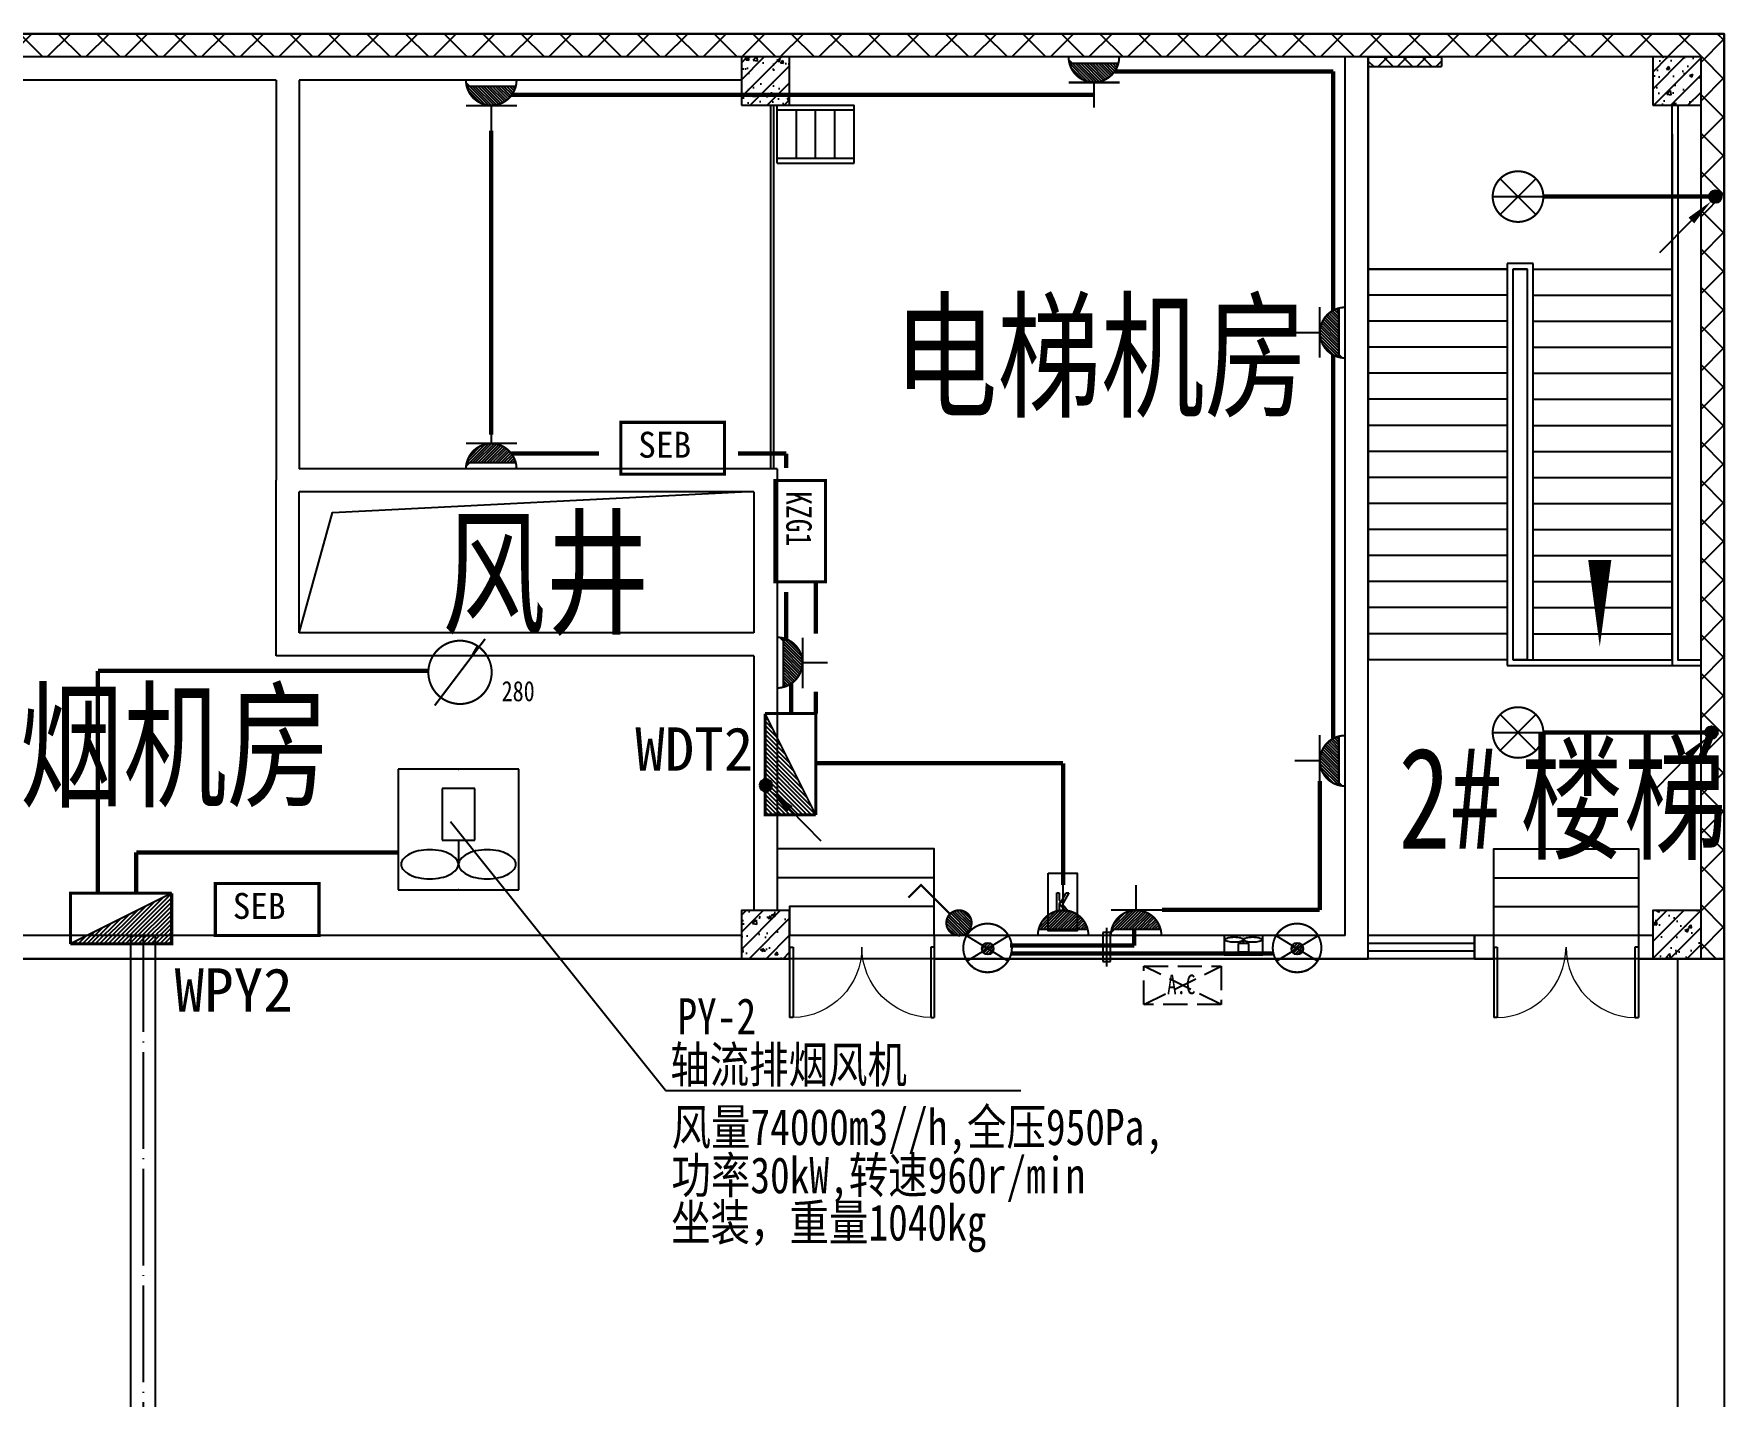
# Model space of a CAD drawing. Header units: millimetres. Extents: x -633009578 to 5705885, y -633235091 to 2571734.
# Drawn here: x 2898290 to 2915816, y 1772627 to 1786753 of the extents above; entities that cross this region are included whole.
import ezdxf

# ---------------------------------------------------------------- set-up
doc = ezdxf.new("R2010")
doc.units = ezdxf.units.MM
doc.header["$LTSCALE"] = 1000
doc.header["$MEASUREMENT"] = 0
doc.linetypes.add('DASH', pattern=[0.35, 0.25, -0.1])
doc.linetypes.add('DOTE', pattern=[2.4200000000000004, 2, -0.2, 0.02, -0.2])
doc.layers.get('0').update_dxf_attribs({"color": 9})
for name, color, linetype in [('3T_WOOD', 21, 'Continuous'), ('A-COLUM(柱)', 255, 'Continuous'), ('A-DOOR(门）', 4, 'Continuous'), ('A-EQPM(设备)', 15, 'Continuous'), ('A-F-AREA(计算)', 5, 'Continuous'), ('A-HATH(填充)', 8, 'Continuous'), ('A-LM-QPM(设备)', 8, 'Continuous'), ('A-LM-RAIL(栏杆)', 167, 'Continuous'), ('A-OTHER(其它)', 192, 'Continuous'), ('A-ROOF(屋顶)', 11, 'Continuous'), ('A-ROOF-G(钢构)', 25, 'Continuous'), ('A-STAR(楼梯)', 51, 'Continuous'), ('A-TEXT(房间)', 243, 'Continuous'), ('A-WALL(墙)', 255, 'Continuous'), ('A-WINDOW（窗）', 4, 'Continuous'), ('DIM_SYMB', 3, 'Continuous'), ('DUCT-排烟管设备', 7, 'Continuous'), ('WALL', 9, 'Continuous'), ('电-弱电平面-箭头', 3, 'Continuous'), ('电-强电平面-标注', 3, 'Continuous'), ('电-强电平面-线缆', 3, 'Continuous'), ('电-桥架', 4, 'Continuous'), ('设备-动力', 3, 'Continuous'), ('设备-插座', 3, 'Continuous'), ('设备-消防', 3, 'Continuous'), ('设备-照明', 3, 'Continuous'), ('设备-箱柜', 3, 'Continuous')]:
    doc.layers.add(name, color=color, linetype=linetype)
doc.styles.add('-仿宋_GB2312', font='simhei.ttf')
doc.styles.add('0HVAC', font='simhei.ttf', dxfattribs={"width": 0.8, "bigfont": 'hztxt.shx'})
doc.styles.add('_TCH', font='simhei.ttf', dxfattribs={"width": 0.75, "bigfont": 'hztxt.shx'})
doc.styles.add('_TCH_DIM', font='simhei.ttf', dxfattribs={"width": 0.8, "bigfont": 'hztxt.shx'})
doc.styles.add('ELEC-DIM', font='simhei.ttf')
doc.styles.add('IDQSTYLE', font='simhei.ttf', dxfattribs={"width": 0.707, "bigfont": 'hztxt.shx'})
doc.styles.get("Standard").update_dxf_attribs({"font": 'simhei.ttf', "bigfont": 'hztxt.shx'})
pattern_1 = [(45, (-2085598.514908035, -974312.4123308776), (-200.0002033111466, 200.0002033111467), []), (135, (-2085598.514908035, -974312.4123308776), (-200.0002033111467, -200.0002033111466), [])]

# ---------------------------------------------------------------- blocks, each defined once
blk = doc.blocks.new('31231')
at = {"layer": 'A-EQPM(设备)', "linetype": 'DASH', "ltscale": 500}
blk.add_lwpolyline([(46963.81837394973, 1033204.040788963), (46963.81837394973, 1032804.040788963)], dxfattribs=at)
blk.add_lwpolyline([(46923.81837394973, 1033154.040788963), (47003.81837394973, 1033154.040788963), (47003.81837394973, 1032854.040788963), (46923.81837394973, 1032854.040788963)], close=True, dxfattribs=at)
blk = doc.blocks.new('VdFDAFDFfasdgfswgre')
at = {"layer": 'A-LM-QPM(设备)'}
for p, q in [((-18.82899837940931, -406.182118716184), (32.44091908354312, -219.865729555022)), ((26.97990751266479, -333.232229411602), (5.094279481098056, -412.765245873481)), ((49.2817729152739, -324.0305588338524), (26.97990751266479, -333.232229411602)), ((26.97990751266479, -333.232229411602), (49.2817729152739, -324.0305588338524)), ((67.04131023027003, -429.8116214922629), (26.97990751266479, -333.232229411602)), ((32.44091908354312, -219.865729555022), (56.36419694311917, -226.448856712319)), ((56.36419694311917, -226.448856712319), (37.18157476373017, -296.1590703437105)), ((37.18157476373017, -296.1590703437105), (49.2817729152739, -324.0305588338524)), ((49.2817729152739, -324.0305588338524), (125.9159782715142, -245.5878820237704)), ((153.1663345098495, -253.0865434217267), (58.93851659074426, -349.0140868732706)), ((58.93851659074426, -349.0140868732706), (97.61874484550208, -438.2258171304129)), ((125.9159782715142, -245.5878820237704), (153.1663345098495, -253.0865434217267)), ((5.094279481098056, -412.765245873481), (-18.82899837940931, -406.182118716184)), ((97.61874484550208, -438.2258171304129), (67.04131023027003, -429.8116214922629))]:
    blk.add_line(p, q, dxfattribs=at)
blk.add_lwpolyline([(0, 0), (289.248551459983, -79.59444376500323), (130.0596639309078, -658.0915466849692), (-159.1888875309378, -578.4971029208973)], close=True, dxfattribs=at)
blk = doc.blocks.new('1fdasdas')
at = {"layer": 'A-EQPM(设备)', "linetype": 'DASH'}
for p, q in [((800.000240216963, -0.0003133723512291908), (0.0002401703968644142, 399.9996865927242)), ((0.0002401703968644142, -0.0003133723512291908), (800.000240216963, 399.9996865927242))]:
    blk.add_line(p, q, dxfattribs=at)
blk.add_lwpolyline([(0.0002401703968644142, 399.9996865927242), (800.000240216963, 399.9996865927242), (800.000240216963, -0.0003133723512291908), (0.0002401703968644142, -0.0003133723512291908)], close=True, dxfattribs=at)
at = {"layer": 'A-EQPM(设备)', "style": '_TCH_DIM', "width": 0.7058823529411765}
blk.add_text('A.C', height=204, dxfattribs=at).set_placement((239.6609672275372, 108.2505295248702))
blk = doc.blocks.new('$轴流风机$00000011')
for p, q in [((-500, 500, 1e-08), (-500, -500, 1e-08)), ((500, 500, 1e-08), (-500, 500, 1e-08)), ((500, -500, 1e-08), (500, 500, 1e-08)), ((-339.4800092864898, 134.6796910074772, 1e-08), (-339.4800092864898, -134.6796910074772, 1e-08)), ((87.95522044965765, 134.6796910074772, 1e-08), (-339.4800092864898, 134.6796910074772, 1e-08)), ((87.95522044965765, -134.6796910074772, 1e-08), (87.95522044965765, 134.6796910074772, 1e-08)), ((87.95522044965765, 0, 1e-08), (288.4946038684575, 0, 1e-08)), ((-339.4800092864898, -134.6796910074772, 1e-08), (87.95522044965765, -134.6796910074772, 1e-08)), ((-500, -500, 1e-08), (500, -500, 1e-08))]:
    blk.add_line(p, q)
for centre, radius, start, end in [((355.1290658579092, 328.7278263123881, 1e-08), 170.2906702038428, 129.1821255884627, 153.0603398671826), ((288.4946038684575, 410.4818086252635, 1e-08), 64.8209345055534, 90, 129.1821255884627), ((288.4946038684575, 410.4818086252635, 1e-08), 64.82093450552276, 50.81787441153735, 90), ((221.8601418790058, 328.7278263123881, 1e-08), 170.2906702037323, 26.93966013281736, 50.81787441153735), ((633.07206670288, 238.2729985965852, 1e-08), 465.0358888982827, 168.1126115914812, 180), ((462.4428888200782, 274.1909822780144, 1e-08), 290.6672624295167, 153.0603398671826, 168.1126115914812), ((114.5463189241127, 274.1909822780144, 1e-08), 290.6672624295164, 11.88738840851878, 26.93966013281736), ((-56.08285895868903, 238.2729985965852, 1e-08), 465.0358888982828, 0, 11.88738840851878), ((633.07206670288, 238.2729985965852, 1e-08), 465.0358888974643, 180, 191.8873884085187), ((462.4428888200782, 202.3550149151561, 1e-08), 290.6672624290152, 191.8873884085187, 206.9396601328174), ((114.5463189241127, 202.3550149151561, 1e-08), 290.6672624293529, 333.0603398671827, 348.1126115914813), ((-56.08285895868903, 238.2729985965852, 1e-08), 465.035888898019, 348.1126115914813, 0), ((355.1290658579092, 147.8181708826014, 1e-08), 170.2906702042031, 206.9396601328174, 230.8178744115374), ((288.4946038684575, 66.06418856972596, 1e-08), 64.82093450569862, 230.8178744115374, 270), ((288.4946038684575, 66.06418856972596, 1e-08), 64.82093450561933, 270, 309.1821255884627), ((221.8601418790058, 147.8181708826014, 1e-08), 170.2906702039885, 309.1821255884627, 333.0603398671827), ((462.4428888200782, -202.3550149151561, 1e-08), 290.6672624290063, 153.0603398671826, 168.1126115914812), ((355.1290658579092, -147.8181708826014, 1e-08), 170.2906702042102, 129.1821255884627, 153.0603398671826), ((288.4946038684575, -66.06418856972596, 1e-08), 64.82093450570038, 90, 129.1821255884627), ((288.4946038684575, -66.06418856972596, 1e-08), 64.82093450561933, 50.81787441153735, 90), ((221.8601418790058, -147.8181708826014, 1e-08), 170.290670203996, 26.93966013281736, 50.81787441153735), ((114.5463189241127, -202.3550149151561, 1e-08), 290.6672624293437, 11.88738840851878, 26.93966013281736), ((633.07206670288, -238.2729985965852, 1e-08), 465.0358888974643, 168.1126115914812, 180), ((633.07206670288, -238.2729985965852, 1e-08), 465.0358888982922, 180, 191.8873884085187), ((-56.08285895868903, -238.2729985965852, 1e-08), 465.035888898019, 0, 11.88738840851878), ((-56.08285895868903, -238.2729985965852, 1e-08), 465.0358888982919, 348.1126115914813, 0), ((462.4428888200782, -274.1909822780144, 1e-08), 290.6672624295167, 191.8873884085187, 206.9396601328174), ((355.1290658579092, -328.7278263123881, 1e-08), 170.2906702038428, 206.9396601328174, 230.8178744115374), ((221.8601418790058, -328.7278263123881, 1e-08), 170.2906702037334, 309.1821255884627, 333.0603398671827), ((114.5463189241127, -274.1909822780144, 1e-08), 290.6672624295169, 333.0603398671827, 348.1126115914813), ((288.4946038684575, -410.4818086252635, 1e-08), 64.82093450555568, 230.8178744115374, 270), ((288.4946038684575, -410.4818086252635, 1e-08), 64.82093450552276, 270, 309.1821255884627)]:
    blk.add_arc(centre, radius, start, end)
for p in [(-500, 0, 1e-08), (500, 0, 1e-08)]:
    blk.add_point(p)
blk = doc.blocks.new('$TCHSYS$WIN2D')
for p, q in [((-0.5, 0.5), (0.5, 0.5)), ((-0.5, 0.5), (-0.4999999999999999, -0.5)), ((0.5, 0.5), (0.4999999999999998, -0.5)), ((0.5, 0.1666666666666666), (-0.5, 0.1666666666666666)), ((0.5, -0.1666666666666667), (-0.5, -0.1666666666666667)), ((-0.4999999999999999, -0.5), (0.5, -0.5))]:
    blk.add_line(p, q)
blk = doc.blocks.new('$DorLib2D$00000002')
for p, q in [((-0.5, -5.684341886080802e-17), (-0.5000000000000007, 0.4875)), ((-0.4750000000000007, 0.4875), (-0.5000000000000007, 0.4875)), ((-0.475, -2.842170943040401e-17), (-0.4750000000000007, 0.4875)), ((0.475, -2.842170943040401e-17), (0.4750000000000007, 0.4875)), ((0.4750000000000007, 0.4875), (0.5000000000000007, 0.4875)), ((0.5, -5.684341886080802e-17), (0.5000000000000007, 0.4875)), ((-0.5, -5.684341886080802e-17), (-0.475, -2.842170943040401e-17)), ((0.5, -5.684341886080802e-17), (0.475, -2.842170943040401e-17))]:
    blk.add_line(p, q)
at = {"lineweight": 13}
for centre, start, end in [((-0.4875, -4.263256414560601e-17), 0, 88.53071641864632), ((0.4875, -4.263256414560601e-17), 91.4692835813537, 180)]:
    blk.add_arc(centre, 0.4875, start, end, dxfattribs=at)
blk = doc.blocks.new('_FZH')
h = blk.add_hatch()
h.set_pattern_fill('钢筋混凝土', color=256, scale=0.1, style=0)
h.set_pattern_definition([(45, (0, 0), (-0.1767766952966369, 0.1767766952966369), []), (50, (0, 0), (0.7172601826007535, -0.06275213498259512), [0.07500000000000001, -0.8250000000000001]), (355, (0, 0), (-0.138751333613, 0.7521921337000119), [0.06, -0.66]), (100.4514, (0.05977168000000001, -0.00522934), (0.5785093817140216, 0.6894395420609536), [0.06374019, -0.701142112]), (46.1842, (0, 0.2), (1.067241048625645, -0.1655190143290181), [0.1125, -1.2375]), (96.6356, (0.088936745, 0.186206693), (0.9346627055487033, 0.9741178709004418), [0.095610288, -1.051713]), (351.1842, (0, 0.2), (0.9346619451336272, 0.9741186009253247), [0.09000000000000001, -0.9900000000000001]), (21, (0.1, 0.15), (0.5969070521184617, -0.4026188906653388), [0.07500000000000001, -0.8250000000000001]), (326, (0.1, 0.15), (0.2433153319215824, 0.7251500450468529), [0.06, -0.66]), (71.4514, (0.149742233, 0.116448394), (0.84022262858149, 0.3225304967099524), [0.06374019, -0.701142112]), (37.50000000000001, (0, 0), (0.01215985531729062, 0.3328938538313115), [0, -0.652, 0, -0.67, 0, -0.6625000000000001]), (7.499999999999999, (0, 0), (0.2630695374421486, 0.3944117118823603), [0, -0.382, 0, -0.637, 0, -0.2525]), (-32.5, (-0.223, 0), (0.533822436172409, -0.02255487173437976), [0, -0.25, 0, -0.78, 0, -1.035]), (-42.5, (-0.323, 0), (0.5831861693423862, 0.1001049823323177), [0, -0.325, 0, -0.518, 0, -0.735])])
h.paths.add_polyline_path([(-0.5, -0.5), (0.5, -0.5), (0.5, 0.5), (-0.5, 0.5)])
blk.add_lwpolyline([(-0.5, -0.5), (0.5, -0.5), (0.5, 0.5), (-0.5, 0.5)], close=True)
blk = doc.blocks.new('G$C91E54488')
at = {"layer": 'A-HATH(填充)'}
h = blk.add_hatch(dxfattribs=at)
h.set_pattern_fill('多孔材料', color=256, scale=100, style=0)
h.set_pattern_definition(pattern_1)
h.paths.add_polyline_path([(-3070.000944098923, 135099.9999998963), (-3070.000944098923, 135339.9999998963), (-17400.00094417762, 135339.9999998963), (-17400.00094417762, 135099.9999998963)])
h = blk.add_hatch(dxfattribs=at)
h.set_pattern_fill('多孔材料', color=256, scale=100, style=0)
h.set_pattern_definition(pattern_1)
h.paths.add_polyline_path([(499.9990557907149, 135099.9999999873), (739.9990557353012, 135339.9999998551), (-3070.000944098923, 135339.9999998963), (-3070.000944098923, 135099.9999998963)])
h = blk.add_hatch(dxfattribs=at)
h.set_pattern_fill('多孔材料', color=256, scale=100, style=0)
h.set_pattern_definition(pattern_1)
h.paths.add_polyline_path([(739.9990557720885, 125749.999999896), (739.9990557353012, 135339.9999998551), (499.9990557907149, 135099.9999999873), (499.9990557720885, 125749.999999896)])
h = blk.add_hatch(dxfattribs=at)
h.set_pattern_fill('多孔材料', color=256, scale=50, style=0)
h.set_pattern_definition([(45, (-2085698.514908035, -974312.4123308776), (-100.0001016555733, 100.0001016555733), []), (135, (-2085698.514908035, -974312.4123308776), (-100.0001016555733, -100.0001016555733), [])])
h.paths.add_polyline_path([(-2949.996072227135, 134999.9999998986), (-2189.99607214611, 134999.9999998986), (-2189.99607214611, 135099.9999998986), (-2949.996072227135, 135099.9999998986)])
at = {"layer": 'A-DOOR(门）'}
for p, q in [((-7449.991200644057, 125989.9999998879), (-8949.991200644057, 125989.9999998879)), ((-150.0009441687725, 125989.9999998879), (-1650.000944168773, 125989.9999998879)), ((-7449.991200644057, 125749.9999998879), (-8949.991200644057, 125749.9999998879)), ((-150.0009441687725, 125749.9999998879), (-1650.000944168773, 125749.9999998879))]:
    blk.add_line(p, q, dxfattribs=at)
at = {"layer": 'A-F-AREA(计算)'}
blk.add_lwpolyline([(-28350.00094409753, 135339.9999998963), (739.9990557916462, 135339.9999998963), (739.9990557916462, 125749.9999998655), (-28350.00094409753, 125749.9999998655)], close=True, dxfattribs=at)
at = {"layer": 'A-LM-RAIL(栏杆)'}
for points in [[(-9144.89515545033, 130829.9999999554), (-9144.895155451726, 134599.9999999431)], [(-9114.89515545033, 130829.9999999554), (-9114.895155451726, 134599.9999999431)]]:
    blk.add_lwpolyline(points, dxfattribs=at)
at = {"layer": 'A-OTHER(其它)'}
blk.add_lwpolyline([(-14034.996069788, 129129.9999997612), (-13687.92904941086, 130376.6820438349), (-9450.000944076106, 130589.9999998371)], dxfattribs=at)
at = {"layer": 'A-ROOF(屋顶)'}
blk.add_line((739.9990557916462, 125749.9999998655), (739.9990558009595, 67399.99999993795), dxfattribs=at)
blk.add_lwpolyline([(259.9990584207699, 77499.99999993795), (259.9990714499727, 125749.9999998045)], dxfattribs=at)
at = {"layer": 'A-ROOF-G(钢构)'}
for points in [[(-9079.895161451306, 134599.999999938), (-8279.895161451306, 134599.999999938)], [(-9079.895161451306, 133999.999999938), (-9079.895161451306, 134599.999999938)], [(-9079.895161451306, 134549.999999938), (-8279.895161451306, 134549.999999938)], [(-8879.895161451306, 134049.999999938), (-8879.895161451306, 134549.999999938)], [(-8679.895161451306, 134049.999999938), (-8679.895161451306, 134549.999999938)], [(-8479.895161451306, 134049.999999938), (-8479.895161451306, 134549.999999938)], [(-8279.895161451306, 133999.999999938), (-8279.895161451306, 134599.999999938)], [(-9079.895161451306, 134049.999999938), (-8279.895161451306, 134049.999999938)], [(-9079.895161451306, 133999.999999938), (-8279.895161451306, 133999.999999938)]]:
    blk.add_lwpolyline(points, dxfattribs=at)
at = {"layer": 'A-STAR(楼梯)'}
for p, q in [((0.003927902318537235, 135099.9999998516), (-2950.000944097526, 135099.9999998963)), ((-2950.000944097526, 135099.9999998963), (-2950.000944097526, 132899.9999998963)), ((199.9990559024736, 132899.9999998963), (199.9990559206344, 134600.0000001771)), ((-2950.000944097526, 132899.9999998963), (-2950.000944097526, 128849.9999998963)), ((-1510.000944134779, 132899.9999998516), (-2950.000944097526, 132899.9999998963)), ((-2950.000944097526, 132899.9999998963), (-1510.000944134779, 132899.9999998492)), ((-1240.000944148749, 132960.0000017117), (-1510.00094414223, 132960.0000017117)), ((-1510.00094414223, 132960.0000017117), (-1510.00094414223, 128789.9999999678)), ((-1450.000944097526, 132899.9999998963), (-1450.000944097526, 128849.9999998963)), ((-1300.000944148749, 132899.9999993866), (-1450.00094414223, 132899.9999993866)), ((-1450.00094414223, 132899.9999993866), (-1450.00094414223, 128849.9999999678)), ((-1450.000945202541, 132899.999999961), (-1300.000947650522, 132899.9999998516)), ((-1300.000944097526, 128849.9999998963), (-1300.000944097526, 132899.9999998963)), ((-1300.000944097526, 128849.9999998963), (-1300.000944148749, 132899.9999993866)), ((-1240.000944097526, 128849.9999998963), (-1240.000944148749, 132960.0000017117)), ((-1240.000944243744, 132899.9999998516), (199.9990559024736, 132899.9999998963)), ((-1240.000944243744, 132899.9999998516), (199.9990559024736, 132899.9999998963)), ((199.9990559024736, 128849.9999998963), (199.9990559024736, 132899.9999998963)), ((-1510.000944134779, 132629.9999998516), (-2950.000944097526, 132629.9999998963)), ((-1240.000944240484, 132629.9999998516), (199.9990559024736, 132629.9999998963)), ((-1510.000944134779, 132359.9999998516), (-2950.000944097526, 132359.9999998963)), ((-1240.000944237225, 132359.9999998516), (199.9990559024736, 132359.9999998963)), ((-1510.000944134779, 132089.9999998516), (-2950.000944097526, 132089.9999998963)), ((-1240.000944233499, 132089.9999998516), (199.9990559024736, 132089.9999998963)), ((-1510.000944134779, 131819.9999998516), (-2950.000944097526, 131819.9999998963)), ((-1240.00094423024, 131819.9999998516), (199.9990559024736, 131819.9999998963)), ((-1510.000944134779, 131549.9999998516), (-2950.000944097526, 131549.9999998963)), ((-1240.00094422698, 131549.9999998516), (199.9990559024736, 131549.9999998963)), ((-1510.000944134779, 131279.9999998516), (-2950.000944097526, 131279.9999998963)), ((-1240.000944223721, 131279.9999998516), (199.9990559024736, 131279.9999998963)), ((-1510.000944134779, 131009.9999998516), (-2950.000944097526, 131009.9999998963)), ((-1240.000944220461, 131009.9999998516), (199.9990559024736, 131009.9999998963)), ((-1510.000944134779, 130739.9999998516), (-2950.000944097526, 130739.9999998963)), ((-1240.000944216736, 130739.9999998516), (199.9990559024736, 130739.9999998963)), ((-1510.000944134779, 130469.9999998516), (-2950.000944097526, 130469.9999998963)), ((-1240.000944213476, 130469.9999998516), (199.9990559024736, 130469.9999998963)), ((-1510.000944134779, 130199.9999998516), (-2950.000944097526, 130199.9999998963)), ((-1240.000944210216, 130199.9999998516), (199.9990559024736, 130199.9999998963)), ((-1510.000944134779, 129929.9999998516), (-2950.000944097526, 129929.9999998963)), ((-1240.000944206491, 129929.9999998516), (199.9990559024736, 129929.9999998963)), ((-1510.000944134779, 129659.9999998516), (-2950.000944097526, 129659.9999998963)), ((-1240.000944203697, 129659.9999998516), (199.9990559024736, 129659.9999998963)), ((-1510.000944134779, 129389.9999998516), (-2950.000944097526, 129389.9999998963)), ((-1240.000944199972, 129389.9999998516), (199.9990559024736, 129389.9999998963)), ((-1510.000944134779, 129119.9999998516), (-2950.000944097526, 129119.9999998963)), ((-1240.000944196247, 129119.9999998516), (199.9990559024736, 129119.9999998963)), ((-1510.000944134779, 128849.9999998516), (-2950.000944097526, 128849.9999998963)), ((-1450.00094414223, 128849.9999999678), (199.9990559024736, 128849.9999998963)), ((-1300.000944097526, 128849.9999998963), (-1450.000944097526, 128849.9999998963)), ((-1300.000944097526, 128849.9999998963), (-1240.000944193453, 128849.9999998516)), ((-1300.000944097526, 128849.9999998963), (-1240.000944097526, 128849.9999998963)), ((-1240.000944193453, 128849.9999998516), (199.9990559024736, 128849.9999998963)), ((199.9990559024736, 128849.9999998963), (199.9990559024736, 128789.9999998963)), ((-1510.00094414223, 128789.9999999678), (199.9990559024736, 128789.9999998963))]:
    blk.add_line(p, q, dxfattribs=at)
for points in [[(259.9990562116727, 134599.999999938), (259.9990562116727, 128849.9999998965), (499.999055902008, 128849.9999998965)], [(199.9990559024736, 134299.9999998963), (199.999056215398, 128789.9999998965), (499.999055902008, 128789.9999998965)], [(-7449.99120055465, 126589.9999999691), (-7449.991200555116, 126889.9999999691), (-9079.996072325855, 126889.999999968), (-9079.996072325855, 126589.9999998965)], [(-1650.000944167376, 126589.9999989838), (-1650.000944167376, 126889.9999989838), (-150.0009441683069, 126889.9999989838), (-150.0009441683069, 126589.9999989123)], [(-7449.991200554185, 126289.9999999691), (-7449.99120055465, 126589.9999999691), (-9079.996072325855, 126589.999999968), (-9079.996072325855, 126289.9999998965)], [(-1650.000944167376, 126289.9999989838), (-1650.000944167376, 126589.9999989838), (-150.0009441683069, 126589.9999989838), (-150.0009441683069, 126289.9999989123)], [(-7449.991200554185, 125989.9999999691), (-7449.991200554185, 126289.9999999691), (-8949.991200553719, 126289.999999968), (-8949.991200553253, 125989.9999998965)], [(-1650.000944167376, 125989.9999989838), (-1650.000944167376, 126289.9999989838), (-150.0009441683069, 126289.9999989838), (-150.0009441683069, 125989.9999989123)]]:
    blk.add_lwpolyline(points, dxfattribs=at)
at = {"layer": 'A-WALL(墙)'}
for p, q in [((-14154.99606973026, 135099.9999998767), (-17280.0009448994, 135099.9999999384)), ((-13724.99606746249, 135099.9999998767), (-14154.99606973026, 135099.9999998767)), ((-9450.000944168307, 135099.9999998993), (-13719.99606531486, 135099.9999998767)), ((-3190.00094410032, 125989.9999999065), (-3190.000944099855, 135099.9999998832)), ((-2950.000944104046, 125989.9999998993), (-2950.000944104046, 135099.9999998832)), ((-2949.996072227135, 135099.9999998986), (-2189.99607214611, 135099.9999998986)), ((-2949.996072227135, 135099.9999998986), (-2949.996072227135, 134999.9999998986)), ((-2949.996072227135, 134999.9999998986), (-2189.99607214611, 134999.9999998986)), ((-2189.99607214611, 135099.9999998986), (-2189.99607214611, 134999.9999998986)), ((-14274.99606980197, 134859.999999771), (-17400.00094417762, 134859.9999998767)), ((-14274.99606980197, 134859.999999771), (-14274.99606973026, 130709.99999987)), ((-13724.99606746249, 134859.9999998767), (-14034.99606980244, 134859.9999999698)), ((-14034.99606980244, 134859.9999999698), (-14034.99606980197, 130829.9999998362)), ((-9450.000944168307, 134859.9999997859), (-13719.99606531486, 134859.9999998767)), ((-9079.996072260663, 130829.9999998362), (-14034.99606980197, 130829.9999998362)), ((-9079.996072260663, 130829.9999998362), (-9079.996072325855, 129009.9999997785)), ((-14274.99606969301, 128889.9999997179), (-14274.9960697284, 130709.9999998653)), ((-14034.99606970605, 129129.9999997722), (-14034.99606970605, 130589.9999998807)), ((-9319.996072247624, 130589.9999998804), (-14034.99606970605, 130589.9999998807)), ((-9319.996072247624, 130589.9999998804), (-9319.996072247624, 129129.9999997719)), ((-9319.996072247624, 129129.9999997719), (-14034.99606970605, 129129.9999997722)), ((-9079.996072325855, 129009.9999997785), (-9079.996072325855, 126249.9999998963)), ((-9319.99607240688, 128889.9999997179), (-14274.99606969301, 128889.9999997179)), ((-9319.99607240688, 128889.9999997179), (-9319.996072325855, 126249.9999998963)), ((-9450.000944168307, 125989.9999999298), (-17149.99120045453, 125989.9999998821)), ((-3190.00094410032, 125989.9999999065), (-7449.991200963035, 125989.9999998939)), ((-7449.991200963035, 125989.9999998939), (-7449.991200963035, 125749.9999999065)), ((-2950.000944717322, 125749.9999997454), (-2950.000944717787, 125990.000000008)), ((-1650.000944208354, 125990.0000000031), (-1850.000944208819, 125990.0000000038)), ((-1850.000944208819, 125990.0000000038), (-1850.000944208819, 125749.9999997454)), ((-1650.000944208819, 125749.9999997454), (-1650.000944208354, 125990.0000000031)), ((-0.0009441683068871498, 125989.9999987317), (-150.0009442088194, 125989.9999999976)), ((-150.0009442088194, 125989.9999999976), (-150.0009442088194, 125749.9999997454)), ((-17149.99120045453, 125749.9999998821), (-9450.000944168307, 125749.9999998551)), ((-7449.991200963035, 125749.9999999065), (-3070.000944098458, 125749.9999998879)), ((-3070.000944098458, 125749.9999998879), (-2950.000944717322, 125749.9999997454)), ((-1850.000944208819, 125749.9999997454), (-1650.000944208819, 125749.9999997454)), ((-150.0009442088194, 125749.9999997454), (-0.0009441683068871498, 125750.000001059))]:
    blk.add_line(p, q, dxfattribs=at)
at = {"layer": 'DIM_SYMB'}
blk.add_lwpolyline([(-2200.000944097526, 128714.9999998963, 0, 0, 0), (-2200.000944097526, 133999.9999998963, 0, 0, 0), (-550.0009440975264, 133999.9999998963, 0, 0, 0), (-550.0009440975264, 128984.9999998963, 0, 240.0000000000001, 0), (-550.0009440975264, 129884.9999998963, 0, 0, 0)], format="xyseb", dxfattribs=at)
at = {"layer": 'WALL'}
for p, q in [((-3070.000944098923, 135339.9999998963), (-17400.00094417762, 135339.9999998963)), ((739.9990557353012, 135339.9999998551), (-3070.000944098923, 135339.9999998963)), ((739.9990557720885, 125749.999999896), (739.9990557353012, 135339.9999998551)), ((-3070.000944098923, 135099.9999998963), (-17400.00094417762, 135099.9999998963)), ((499.9990557907149, 135099.9999999873), (-3070.000944098923, 135099.9999998963)), ((499.9990557720885, 125749.999999896), (499.9990557907149, 135099.9999999873)), ((499.9990557720885, 125749.999999896), (739.9990557720885, 125749.999999896))]:
    blk.add_line(p, q, dxfattribs=at)
at = {"layer": 'A-COLUM(柱)', "xscale": 500, "yscale": 500, "zscale": 500}
for p in [(-9200.000944097526, 134849.9999998963), (250.0039276741445, 134849.999999938), (-9200.000944097526, 125999.9999998963), (249.999055787921, 125999.9999998963)]:
    blk.add_blockref('_FZH', p, dxfattribs=at)
at = {"layer": 'A-DOOR(门）', "yscale": 1500, "rotation": 180}
for p, xscale, zscale in [((-8199.991200644057, 125869.9999998879), -1500, -1500), ((-900.0009441687725, 125869.9999998879), 1500, 1500)]:
    blk.add_blockref('$DorLib2D$00000002', p, dxfattribs=dict(at, xscale=xscale, zscale=zscale))
at = {"layer": 'A-EQPM(设备)', "color": 6, "xscale": -1}
blk.add_blockref('31231', (41300.9732302879, -907134.0407890751), dxfattribs=at)
at = {"layer": 'A-EQPM(设备)', "color": 6}
blk.add_blockref('1fdasdas', (-5275.653781532776, 125273.5423961097), dxfattribs=at)
at = {"layer": 'A-LM-QPM(设备)', "rotation": 15.38565984453274}
blk.add_blockref('VdFDAFDFfasdgfswgre', (-6269.095015133731, 126637.1051770557), dxfattribs=at)
at = {"layer": 'A-WINDOW（窗）', "xscale": 1100, "yscale": 240, "zscale": 1100, "rotation": 180}
blk.add_blockref('$TCHSYS$WIN2D', (-2400.000944474712, 125869.9999998879), dxfattribs=at)
at = {"layer": 'DUCT-排烟管设备', "xscale": 0.2, "yscale": 0.4, "zscale": 1600, "rotation": 89.9999999999999}
blk.add_blockref('$轴流风机$00000011', (-4244.05115569476, 125889.9999998828, -1.6e-05), dxfattribs=at)
at = {"layer": 'A-TEXT(房间)', "style": '_TCH', "width": 0.75}
for s, p in [('电梯机房', (-7869.80133425165, 131473.2764062189)), ('风井', (-12552.99693945702, 129225.4090397622)), ('排烟机房', (-18008.45662456471, 127433.0883228671)), ('楼梯', (-1376.530944313854, 126889.3556996566)), ('2#', (-2636.530944313854, 126889.3556996566))]:
    blk.add_text(s, height=1050, dxfattribs=at).set_placement(p)
blk = doc.blocks.new('HC001303')
at = {"color": 0, "linetype": 'Continuous'}
blk.add_line((1.147673841419251, 1.538953517481514), (1.735401947549264, 2.599742189978989), dxfattribs=at)
at = {"color": 0, "linetype": 'Continuous', "const_width": 0.2}
blk.add_lwpolyline([(-2.500110713345594, -3.281016827298258), (2.47847216535268, 3.297393019579605)], dxfattribs=at)
blk.add_lwpolyline([(2.673745217742495e-14, -3.125, 0.1989123673796571), (2.209708691207992, -2.209708691207937, 0.1989123673796571), (3.125000000000028, -4.323120637516818e-16, 0.1989123673796568), (2.209708691207993, 2.209708691207993, 0.1989123673796569), (2.841876514387939e-14, 3.125, 0.1989123673796569), (-2.209708691207936, 2.209708691207994, 0.1989123673796568), (-3.124999999999972, 2.10353517373855e-15, 0.1989123673796572), (-2.209708691207937, -2.209708691207936, 0.1989123673796571)], format="xyb", close=True, dxfattribs=at)
at = {"color": 0, "style": 'IDQSTYLE', "width": 0.7}
for tag, p in [('280', (4.109408226946883, -2.854615367737885)), ('PSFHATT', (5.125000010000028, -3.281016827298258))]:
    blk.add_attdef(tag, p, '', height=2, dxfattribs=at)
blk = doc.blocks.new('*X123')
at = {"color": 0, "linetype": 'Continuous'}
for p, q in [((236.4190509700716, 319.9990725063215), (240.5725604676919, 324.1525820039419)), ((236.8433150387835, 319.9990725063215), (241.4210886051158, 324.5768460726538)), ((237.2675791074955, 319.9990725063215), (242.2655414724513, 324.9970348712774)), ((237.6918431762074, 319.9990725063215), (242.2655414724513, 324.5727708025654)), ((238.1161072449193, 319.9990725063215), (242.2655414724513, 324.1485067338535)), ((234.7219946952239, 319.9990725063215), (237.1784479179965, 322.4555257290941)), ((235.1462587639358, 319.9990725063215), (238.0269760554204, 322.8797897978061)), ((235.5705228326477, 319.9990725063215), (238.8755041928442, 323.304053866518)), ((235.9947869013596, 319.9990725063215), (239.7240323302681, 323.7283179352299)), ((238.5403713136312, 319.9990725063215), (242.2655414724513, 323.7242426651416)), ((238.9646353823431, 319.9990725063215), (242.2655414724513, 323.2999785964296)), ((239.3888994510551, 319.9990725063215), (242.2655414724513, 322.8757145277177)), ((239.813163519767, 319.9990725063215), (242.2655414724513, 322.4514504590058)), ((233.0249384203761, 319.9990725063215), (233.7843353683011, 320.7584694542464)), ((233.4492024890881, 319.9990725063215), (234.6328635057249, 321.1827335229584)), ((233.8734665578, 319.9990725063215), (235.4813916431488, 321.6069975916703)), ((234.297730626512, 319.9990725063215), (236.3299197805727, 322.0312616603822)), ((240.2374275884789, 319.9990725063215), (242.2655414724513, 322.0271863902939)), ((240.6616916571909, 319.9990725063215), (242.2655414724513, 321.6029223215819)), ((241.0859557259028, 319.9990725063215), (242.2655414724513, 321.17865825287)), ((241.5102197946147, 319.9990725063215), (242.2655414724513, 320.7543941841581)), ((232.6006743516642, 319.9990725063215), (232.9358072308772, 320.3342053855345)), ((241.9344838633266, 319.9990725063215), (242.2655414724513, 320.3301301154461))]:
    blk.add_line(p, q, dxfattribs=at)
blk = doc.blocks.new('HC000431')
at = {"color": 0, "linetype": 'Continuous'}
blk.add_line((5, 2.5), (-5, -2.5), dxfattribs=at)
at = {"color": 0, "linetype": 'Continuous', "const_width": 0.3}
for points in [[(5, 2.5), (-5, 2.5), (-5, -2.5)], [(-5, -2.5), (5, -2.5), (5, 2.5)]]:
    blk.add_lwpolyline(points, dxfattribs=at)
at = {"color": 0, "linetype": 'Continuous'}
blk.add_blockref('*X123', (-237.2655414724513, -322.4990725063215), dxfattribs=at)
at = {"color": 0, "style": 'IDQSTYLE', "width": 0.7}
blk.add_attdef('PSFHATT', (7.000000000000028, -2.5), '', height=2.5, dxfattribs=at)
blk = doc.blocks.new('HC001527')
at = {"color": 0, "linetype": 'Continuous', "const_width": 0.3}
blk.add_lwpolyline([(5, 2.5), (-5, 2.5), (-5, -2.5), (5, -2.5)], close=True, dxfattribs=at)
at = {"color": 0, "style": 'IDQSTYLE', "width": 0.7}
for tag, p in [('AE', (-1.5, -1.25)), ('PSFHATT', (7, -2.5))]:
    blk.add_attdef(tag, p, '', height=2.5, dxfattribs=at)
blk = doc.blocks.new('*X164')
at = {"color": 0, "linetype": 'Continuous'}
for p, q in [((162.2878715788766, 154.9339610545365), (164.4937876543064, 157.1398771299663)), ((159.595646846908, 156.7672197221619), (159.6233466819307, 156.7949195571846)), ((159.6640079704214, 156.5527381332005), (159.9061893944054, 156.7949195571846)), ((159.747532531186, 156.3534199814905), (160.18903210688, 156.7949195571846)), ((159.8446775338837, 156.1677222717137), (160.4718748193546, 156.7949195571846)), ((159.9544025265515, 155.9946045519069), (160.7547175318292, 156.7949195571846)), ((160.0760273856543, 155.833386698535), (161.0375602443038, 156.7949195571846)), ((160.2091522122192, 155.6836688126253), (161.3204029567785, 156.7949195571846)), ((160.3536147760518, 155.5452886639833), (161.6032456692531, 156.7949195571846)), ((160.5094741859558, 155.4183053614127), (161.8860883817277, 156.7949195571846)), ((160.6770167777584, 155.3030052407406), (162.1689310942023, 156.7949195571846)), ((160.8567856433337, 155.1999313938414), (162.451773806677, 156.7949195571846)), ((161.0496413096342, 155.1099443476672), (162.7346165191516, 156.7949195571846)), ((161.2568708631404, 155.0343311886988), (163.0174592316262, 156.7949195571846)), ((161.4803825063601, 154.9750001194438), (163.3003019441008, 156.7949195571846)), ((161.7230685552892, 154.9348434558983), (163.5831446565754, 156.7949195571846)), ((161.9895441276247, 154.9184763157592), (163.86598736905, 156.7949195571846)), ((162.6346011340941, 154.9978478972794), (164.4299008115636, 156.7931475747489)), ((163.0778250055067, 155.1582290562173), (164.2695196526256, 156.3499237033363))]:
    blk.add_line(p, q, dxfattribs=at)
blk = doc.blocks.new('HC000134')
at = {"color": 0, "linetype": 'Continuous', "const_width": 0.2}
blk.add_lwpolyline([(-2.5, 5, 0.198912367379654), (-1.767766952966213, 3.232233047033674, 0.1989123673796558), (-4.592273826913179e-16, 2.5, 0.1989123673796559), (1.767766952966213, 3.232233047033674, 0.1989123673796541), (2.5, 4.999999999999999)], format="xyb", dxfattribs=at)
for points in [[(-2.421006983541702, 4.37652170395188), (2.421006983541702, 4.37652170395188)], [(-2.549372027147456, 2.476391871554483), (2.483025305961291, 2.476391871554483)], [(0, 2.5), (0, 0)]]:
    blk.add_lwpolyline(points, dxfattribs=at)
at = {"color": 0, "linetype": 'Continuous'}
blk.add_blockref('*X164', (-162.0093508556101, -152.4183978532327), dxfattribs=at)
at = {"color": 0, "style": 'IDQSTYLE', "width": 0.7}
blk.add_attdef('PSFHATT', (4.500000010000001, 0), '', height=2.5, dxfattribs=at)
blk = doc.blocks.new('HC000127')
at = {"color": 0, "linetype": 'Continuous'}
for p, q in [((-2.394925552313452, 4.28283084360757), (-2.301234691969285, 4.37652170395188)), ((-2.321819471781509, 4.073094211665051), (-2.018391979494709, 4.37652170395188)), ((-2.234077361864593, 3.877993609107307), (-1.735549267019906, 4.37652170395188)), ((-2.133071322147771, 3.696156936349553), (-1.45270655454533, 4.37652170395188)), ((-2.019722391649111, 3.526663154373495), (-1.169863842070754, 4.37652170395188)), ((-1.89462033080963, 3.3689225027384), (-0.8870211295961781, 4.37652170395188)), ((-1.75809067461546, 3.222609446457881), (-0.6041784171216023, 4.37652170395188)), ((-1.610228640033711, 3.087628768565168), (-0.3213357046467991, 4.37652170395188)), ((-1.450908635363021, 2.964106060761054), (-0.03849299217222324, 4.37652170395188)), ((-1.279771678729958, 2.852400304919513), (0.2443497203023526, 4.37652170395188)), ((-1.096187659196403, 2.753141611978464), (0.5271924327769284, 4.37652170395188)), ((-0.8991825738169155, 2.667303984883461), (0.8100351452515042, 4.37652170395188)), ((-0.6873090270223656, 2.596334819203292), (1.092877857726307, 4.37652170395188)), ((-0.4584132462771322, 2.542387887474007), (1.375720570200883, 4.37652170395188)), ((-0.209190882280609, 2.508767538995784), (1.658563282675459, 4.37652170395188)), ((0.06574902768079482, 2.500864736482612), (1.941405995150035, 4.37652170395188)), ((0.3761933590246826, 2.528466355351895), (2.224248707624611, 4.376521703951852)), ((0.7437720382852149, 2.613202322137766), (2.386797677867207, 4.256227961719787)), ((1.246104544721902, 2.832692116099963), (2.167307883900094, 3.753895455278013))]:
    blk.add_line(p, q, dxfattribs=at)
at = {"color": 0, "linetype": 'Continuous', "const_width": 0.2}
blk.add_lwpolyline([(-2.5, 5, 0.198912367379654), (-1.767766952966213, 3.232233047033674, 0.1989123673796558), (-4.592273826913179e-16, 2.5, 0.1989123673796559), (1.767766952966213, 3.232233047033674, 0.1989123673796541), (2.5, 4.999999999999999)], format="xyb", dxfattribs=at)
for points in [[(-2.421006983541474, 4.37652170395188), (2.421006983541474, 4.37652170395188)], [(0, 2.5), (0, 0)]]:
    blk.add_lwpolyline(points, dxfattribs=at)
at = {"color": 0, "style": 'IDQSTYLE', "width": 0.7}
blk.add_attdef('PSFHATT', (4.500000010000001, 0), '', height=2.5, dxfattribs=at)
blk = doc.blocks.new('*X159')
at = {"color": 0, "linetype": 'Continuous'}
for p, q in [((292.887994045295, 135.6274459094068), (293.516320533106, 136.2557723972178)), ((292.952224463849, 135.4088336154862), (293.7349328270265, 136.1915419786637)), ((292.9956283900541, 136.0179229666405), (293.1258434758722, 136.1481380524586)), ((293.0755886594741, 135.2493550986367), (293.8944113438761, 136.0681777830387)), ((293.2494900660814, 135.1404137927693), (294.0033526497434, 135.8942763764314)), ((293.4911899527468, 135.0992709669601), (294.0444954755525, 135.6525764897659))]:
    blk.add_line(p, q, dxfattribs=at)
blk = doc.blocks.new('HC000703')
at = {"color": 0, "linetype": 'Continuous', "const_width": 0.2000000000000002}
blk.add_lwpolyline([(-2.399999999999977, 0.05872925643336657, 1), (2.399999999999977, 0.05872925643336657, 1)], format="xyb", close=True, dxfattribs=at)
at = {"color": 0, "linetype": 'Continuous', "const_width": 0.2}
for points in [[(-2.074282131997677, 1.265938284269794), (2.022051310501354, -1.234061715730206)], [(2.074282131997734, 1.265938284269794), (-2.022051310501354, -1.234061715730206)]]:
    blk.add_lwpolyline(points, dxfattribs=at)
at = {"color": 0, "linetype": 'Continuous'}
blk.add_circle((0.02097265619840982, -0.0127996515010409), 0.5796574060804803, dxfattribs=at)
blk.add_arc((3.410605131648481e-12, 0.05872925643825511), 2.400000000004948, 224.6186283858651, 315.1351718326803, dxfattribs=at)
blk.add_blockref('*X159', (-293.4444389024706, -135.6911545353449), dxfattribs=at)
at = {"color": 0, "style": 'IDQSTYLE', "width": 0.7}
blk.add_attdef('PSFHATT', (4.400000009999977, -2.341270753566693), '', height=2.5, dxfattribs=at)
blk = doc.blocks.new('*X169')
at = {"color": 0, "linetype": 'Continuous'}
for p, q in [((261.9988066744281, 135.850956910748), (263.2375091559566, 137.0896593922765)), ((262.0234026256783, 135.5927101495236), (263.4957559171792, 137.0650634410244)), ((262.0463461952987, 136.1813391440932), (262.9071269225657, 137.0421198713602)), ((262.0884022348038, 135.3748670461744), (263.7135990205094, 137.00006383188)), ((262.1829592200917, 135.1865813189878), (263.9018847477136, 136.9055068466096)), ((262.3023466942452, 135.0231260806666), (264.0653399860179, 136.7861193724393)), ((262.4446987243758, 134.8826353983226), (264.205830668362, 136.6437673423088)), ((262.6100901587723, 134.7651841202445), (264.3232819464568, 136.478375907929)), ((262.8005700291263, 134.6728212781239), (264.4156447885779, 136.2878960375755)), ((263.0211904412342, 134.6105989777572), (264.4778670889456, 136.0672756254685)), ((263.2836307586351, 134.5901965826834), (264.4982694840214, 135.8048353080697)), ((263.6234742990336, 134.6471974106073), (264.4412686561033, 135.464991767677))]:
    blk.add_line(p, q, dxfattribs=at)
blk = doc.blocks.new('HC000097')
at = {"color": 0, "linetype": 'Continuous', "const_width": 0.2}
blk.add_lwpolyline([(0.8838834764831975, 2.133883476483163), (3.750000000000091, 5), (5.000000000000091, 3.75)], dxfattribs=at)
blk.add_lwpolyline([(0.8838834764833108, 0.3661165235168934, 0.1989123673796338), (1.250000000000034, 1.250000000000057, 0.1989123673796269), (0.8838834764832544, 2.13388347648322, 0.1989123673796352), (9.128895556154148e-14, 2.5, 0.1989123673796539), (-0.8838834764830719, 2.13388347648322, 0.1989123673796721), (-1.249999999999966, 1.250000000000057, 0.1989123673796564), (-0.8838834764831855, 0.3661165235168368, 0.198912367379673), (9.087175456556906e-14, 0, 0.198912367379652)], format="xyb", close=True, dxfattribs=at)
at = {"color": 0, "linetype": 'Continuous'}
blk.add_blockref('*X169', (-263.2487560761181, -134.5897099905746), dxfattribs=at)
at = {"color": 0, "style": 'IDQSTYLE', "width": 0.7}
blk.add_attdef('PSFHATT', (7.000000000000091, -1e-08), '', height=2.5, dxfattribs=at)
blk = doc.blocks.new('HC000073')
at = {"color": 0, "linetype": 'Continuous'}
for p, q in [((-1.76776695296229, 1.76776695296229), (1.767766952970533, -1.767766952970533)), ((1.76776695297059, 1.767766952970476), (-1.767766952966383, -1.767766952966497)), ((-2.499999999999943, -5.684341886080801e-14), (2.500000000000057, -5.684341886080801e-14))]:
    blk.add_line(p, q, dxfattribs=at)
at = {"color": 0, "linetype": 'Continuous', "const_width": 0.2}
blk.add_lwpolyline([(1.76776695296644, -1.76776695296644, 0.1989123673796617), (2.500000000000057, 0, 0.1989123673796613), (1.767766952966383, 1.767766952966326, 0.198912367379653), (1.137288912133798e-13, 2.499999999999943, 0.1989123673796647), (-1.767766952966269, 1.767766952966327, 0.1989123673796613), (-2.499999999999943, 1.951292859901378e-16, 0.1989123673796761), (-1.767766952966269, -1.76776695296644, 0.1989123673796719), (1.12894543431545e-13, -2.500000000000057, 0.1989123673796541)], format="xyb", close=True, dxfattribs=at)
at = {"color": 0, "style": 'IDQSTYLE', "width": 0.7}
blk.add_attdef('PSFHATT', (4.500000010000057, -2.500000010000057), '', height=2.5, dxfattribs=at)
blk = doc.blocks.new('*X126')
at = {"color": 0, "linetype": 'Continuous'}
for p, q in [((192.590110055903, 446.7242872143482), (193.9264208598343, 448.0605980182795)), ((192.6512440212146, 447.2096852483717), (193.4410228258108, 447.9994640529679)), ((192.666080612941, 446.3759937026742), (194.2747143715083, 447.9846274612416)), ((192.8122309321682, 446.0978799531896), (194.552828120993, 447.8384771420143)), ((193.0126674313866, 445.874052383696), (194.7766556904866, 447.6380406427959)), ((193.2651240367983, 445.7022449203958), (194.9484631537868, 447.3855840373842)), ((193.5780466605768, 445.5909034754624), (195.0598045987202, 447.0726614136058)), ((193.9838870800477, 445.5724798262212), (195.0782282479613, 446.6668209941349))]:
    blk.add_line(p, q, dxfattribs=at)
blk = doc.blocks.new('HC001447')
at = {"color": 0, "linetype": 'Continuous'}
blk.add_line((-5.469508829517324, -5.531426259851287), (-2.364015929042509, -2.356448738054951), dxfattribs=at)
blk.add_lwpolyline([(-2.364015929042509, -2.356448738054951, 0.8, 0, 0), (-0.4121164681388194, -0.4698776614111466, 0, 0, 0)], format="xyseb", dxfattribs=at)
blk.add_circle((0, 0), 0.625, dxfattribs=at)
at = {"color": 0, "linetype": 'Continuous', "xscale": 0.5, "yscale": 0.5, "zscale": 0.5}
blk.add_blockref('*X126', (-96.91845018383214, -223.4069038532592), dxfattribs=at)
at = {"color": 0, "style": 'IDQSTYLE', "width": 0.7}
blk.add_attdef('PSFHATT', (2.62500001, -5.531426259851287), '', height=2.5, dxfattribs=at)
blk = doc.blocks.new('HC001524')
at = {"color": 0, "linetype": 'Continuous', "const_width": 0.3}
blk.add_lwpolyline([(5, 2.5), (-5, 2.5), (-5, -2.5), (5, -2.5)], close=True, dxfattribs=at)
at = {"color": 0, "style": 'IDQSTYLE', "width": 0.7}
for tag, p in [('AF', (-1.5, -1.25)), ('PSFHATT', (7, -2.5))]:
    blk.add_attdef(tag, p, '', height=2.5, dxfattribs=at)

msp = doc.modelspace()

# ---------------------------------------------------------------- linework, layer by layer
at = {"layer": '电-强电平面-线缆', "color": 1, "linetype": 'Continuous', "const_width": 45}
for points in [[(2909496.76839448, 1786364), (2911762.193170726, 1786364)], [(2911762.193170726, 1783885.969982495), (2911762.193170726, 1786364)], [(2903245.13326969, 1786119.573580251), (2909281.000000059, 1786119.573580251)], [(2903032.500000059, 1785748.499999835), (2903032.500000059, 1782598.5)], [(2913940.900767463, 1785065.567086305), (2915723.900767463, 1785065.567086305)], [(2911762.193170726, 1779446.969982495), (2911762.193170726, 1783423.030017505)], [(2903242.20233263, 1782400.396110461), (2904149.499995565, 1782400.396110461)], [(2905590.5, 1782400.396110461), (2906091.5, 1782400.39611046)], [(2906091.5, 1782400.39611046), (2906091.5, 1782250.5)], [(2906397.5, 1780533), (2906397.5, 1781071.500000105)], [(2906091.5, 1780966.5), (2906091.5, 1780459)], [(2898954.5, 1780147.5), (2902380.796572566, 1780147.5)], [(2898954.5, 1777842), (2898954.5, 1780147.5)], [(2906141.059197577, 1779704.49999994), (2906141.059197577, 1780014.218788116)], [(2906397.5, 1779704.49999994), (2906397.5, 1779933)], [(2913940.900767463, 1779508.567086305), (2915683.900767463, 1779508.567086305)], [(2906397.5, 1779189.5), (2908962, 1779189.5)], [(2908962, 1777928.499999898), (2908962, 1779189.5)], [(2911623, 1777668.478853388), (2911623, 1779004.5)], [(2902067.784756824, 1778264.999999999), (2899351, 1778264.999999999)], [(2899351, 1777842), (2899351, 1778264.999999999)], [(2909986.184062851, 1777668.478853388), (2911623, 1777668.478853388)], [(2909700, 1777298.785551873), (2909700, 1777468.965220986)], [(2908411.241858534, 1777298.785551873), (2909700, 1777298.785551873)], [(2908423.542877734, 1777216.361911633), (2911135.900134478, 1777216.361911633)]]:
    msp.add_lwpolyline(points, dxfattribs=at)
at = {"layer": '电-桥架', "color": 5, "linetype": 'DOTE', "ltscale": 0.5}
msp.add_line((2899421.996072099, 1777403.499999925), (2899421.996103504, 1706666.499999999), dxfattribs=at)
at = {"layer": '电-桥架', "ltscale": 0.5}
msp.add_lwpolyline([(2899296.996103504, 1706666.499999943), (2899296.996072099, 1777403.499999869), (2899546.996072099, 1777403.499999982), (2899546.996103504, 1706666.500000055)], close=True, dxfattribs=at)
at = {"layer": '设备-消防'}
for q in [(2902608.609949939, 1778581.310798197, 2600.00000625), (2908522.43726523, 1775795.836555661, 1300)]:
    msp.add_line((2904840.326312132, 1775795.836555661, 1300), q, dxfattribs=at)

# ---------------------------------------------------------------- block references
at = {"layer": '3T_WOOD'}
msp.add_blockref('G$C91E54488', (2915076, 1651413.5), dxfattribs=at)
at = {"layer": '电-弱电平面-箭头', "color": 4, "yscale": 105, "zscale": 105}
for p, xscale in [((2915723.900769376, 1785065.567081053), 105), ((2915683.900769376, 1779508.567081053), 105), ((2905879.683424003, 1778961.999999225), -105)]:
    msp.add_blockref('HC001447', p, dxfattribs=dict(at, xscale=xscale))
at = {"layer": '设备-动力', "xscale": 105, "yscale": 105, "zscale": 105}
for p in [(2908178.5, 1777269), (2911387.5, 1777269)]:
    msp.add_blockref('HC000703', p, dxfattribs=at)
at = {"layer": '设备-插座', "xscale": -105, "yscale": 105, "zscale": 105}
for p in [(2909281.000000059, 1785988.499999896), (2903032.500000059, 1785748.499999835)]:
    msp.add_blockref('HC000134', p, dxfattribs=at)
at = {"layer": '设备-插座', "xscale": 105, "yscale": 105, "zscale": 105}
for name, p, rotation in [('HC000134', (2911360.9990559, 1783654.5), 270), ('HC000134', (2903032.5, 1782767.50000003), 180), ('HC000134', (2906521.003927674, 1780233), 89.99999999999999), ('HC000134', (2911360.9990559, 1779215.5), 270), ('HC000127', (2908962, 1777928.499999898), 180), ('HC000134', (2909718.5, 1777928.499999901), 180)]:
    msp.add_blockref(name, p, dxfattribs=dict(at, rotation=rotation))
at = {"layer": '设备-消防'}
ref = msp.add_blockref('HC001303', (2902708.585109144, 1780132.644330602), dxfattribs=dict(at, xscale=105, yscale=105, zscale=105))
ref.add_attrib('280', '280', (2903140.072972973, 1779832.909716989), dxfattribs={"layer": '0', "color": 0, "height": 210, "width": 0.8})
at = {"layer": '设备-消防', "xscale": 1.25, "yscale": 1.25, "zscale": 1250, "rotation": 270.0000000008603}
msp.add_blockref('$轴流风机$00000011', (2902692.78475682, 1778502.709301686, 2600), dxfattribs=at)
at = {"layer": '设备-照明', "yscale": 105, "zscale": 105}
for name, p, xscale in [('HC000073', (2913678.400767463, 1785065.567086305), 105), ('HC000073', (2913678.400767463, 1779508.567086305), 105), ('HC000097', (2907882, 1777403.499999895), -105)]:
    msp.add_blockref(name, p, dxfattribs=dict(at, xscale=xscale))
at = {"layer": '设备-箱柜'}
ref = msp.add_blockref('HC001524', (2904913.466089653, 1782455.8), dxfattribs=dict(at, xscale=-107.52, yscale=107.52, zscale=107.52, rotation=180))
ref.add_attrib('AF', 'SEB', (2904556.653941607, 1782358.286941427), dxfattribs={"layer": '0', "color": 0, "height": 268.8, "style": 'ELEC-DIM'})
ref = msp.add_blockref('HC001527', (2906237, 1781596.500000105), dxfattribs=dict(at, xscale=105, yscale=105, zscale=105, rotation=270))
ref.add_attrib('AE', 'KZG1', (2906092, 1782011.500000105), dxfattribs={"layer": '0', "color": 0, "height": 262.5, "rotation": 270, "width": 0.8})
at = {"layer": '设备-箱柜', "xscale": 105, "yscale": 105, "zscale": 105, "rotation": 270}
msp.add_blockref('HC000431', (2906135, 1779179.49999994), dxfattribs=at)
at = {"layer": '设备-箱柜'}
ref = msp.add_blockref('HC001524', (2900708.966089653, 1777673.8), dxfattribs=dict(at, xscale=-107.52, yscale=107.52, zscale=107.52, rotation=180))
ref.add_attrib('AF', 'SEB', (2900352.153941607, 1777576.286941427), dxfattribs={"layer": '0', "color": 0, "height": 268.8, "style": 'ELEC-DIM'})
at = {"layer": '设备-箱柜', "xscale": 105, "yscale": 105, "zscale": 105}
msp.add_blockref('HC000431', (2899194, 1777579.5), dxfattribs=at)

# ---------------------------------------------------------------- texts
at = {"layer": '电-强电平面-标注', "style": 'ELEC-DIM'}
for s, p in [('WDT2', (2904525, 1779112.5)), ('WPY2', (2899749.141568394, 1776614.179215803))]:
    msp.add_text(s, height=450, dxfattribs=at).set_placement(p)
at = {"layer": '设备-消防', "style": '0HVAC', "width": 0.8}
for s, p in [('PY-2', (2904962.579527462, 1776379.051851879, 1300)), ('轴流排烟风机', (2904887.962678654, 1775877.630745648, 1300))]:
    msp.add_text(s, height=375, dxfattribs=at).set_placement(p)
at = {"layer": '设备-消防', "lineweight": 35, "style": '-仿宋_GB2312', "width": 0.8}
for s, p in [('风量74000m3//h,全压950Pa,', (2904902.059083726, 1775230.640366593, 1300)), ('功率30kW,转速960r/min', (2904900.373690468, 1774730.921265469, 1300)), ('坐装，重量1040kg', (2904897.002903951, 1774240.808905919, 1300))]:
    msp.add_text(s, height=375, dxfattribs=at).set_placement(p)

doc.saveas('drawing.dxf')
